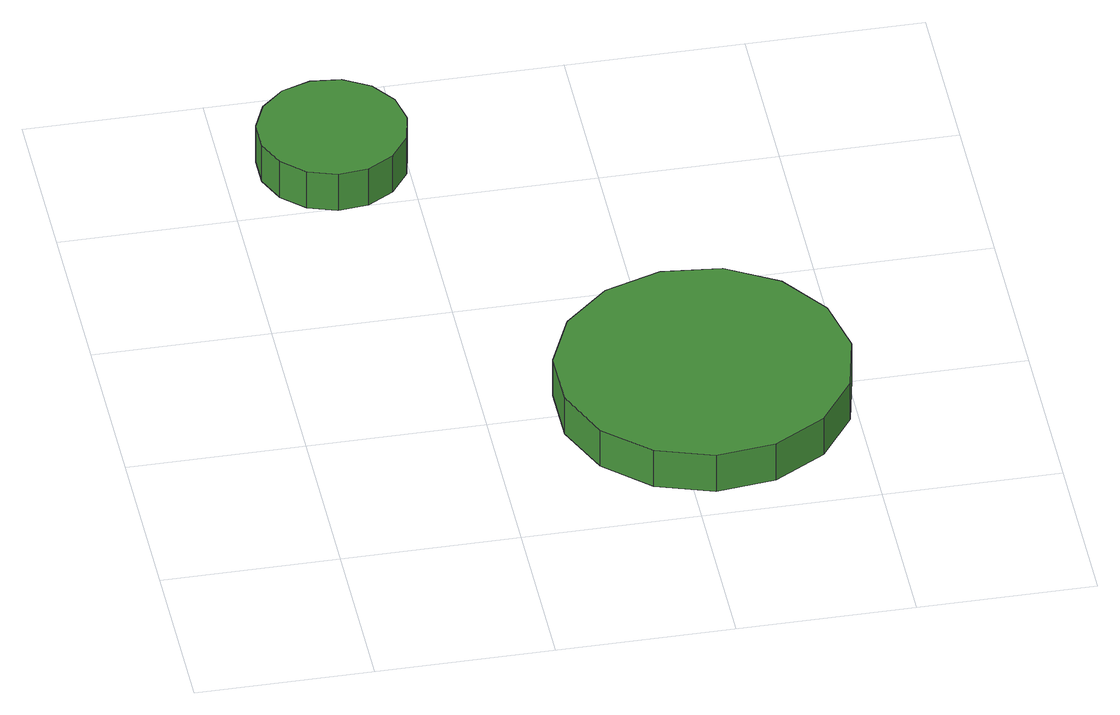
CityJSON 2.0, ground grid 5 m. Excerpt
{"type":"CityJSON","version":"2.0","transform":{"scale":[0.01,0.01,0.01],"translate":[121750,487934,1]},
"CityObjects":{
"tree1":{"type":"SolitaryVegetationObject","attributes":{"function":"something"},"geometry":[{"type":"MultiSurface","lod":"1","boundaries":[[[0,1,2,3,4,5,6,7,8,9,10,11,12,13,14]],[[15,16,17,18,19,20,21,22,23,24,25,26,27,28,29]],[[0,29,28,1]],[[1,28,27,2]],[[2,27,26,3]],[[3,26,25,4]],[[4,25,24,5]],[[5,24,23,6]],[[6,23,22,7]],[[7,22,21,8]],[[8,21,20,9]],[[9,20,19,10]],[[10,19,18,11]],[[11,18,17,12]],[[12,17,16,13]],[[13,16,15,14]],[[14,15,29,0]]]}]},
"tree2":{"type":"SolitaryVegetationObject","attributes":{"function":"something"},"geometry":[{"type":"MultiSurface","lod":"1","boundaries":[[[30,31,32,33,34,35,36,37,38,39,40,41,42,43,44]],[[45,46,47,48,49,50,51,52,53,54,55,56,57,58,59]],[[30,59,58,31]],[[31,58,57,32]],[[32,57,56,33]],[[33,56,55,34]],[[34,55,54,35]],[[35,54,53,36]],[[36,53,52,37]],[[37,52,51,38]],[[38,51,50,39]],[[39,50,49,40]],[[40,49,48,41]],[[41,48,47,42]],[[42,47,46,43]],[[43,46,45,44]],[[44,45,59,30]]]}]}
},
"vertices":[
[508,1700,158],[490,1785,158],[439,1855,158],[364,1898,158],[278,1907,158],[196,1880,158],[132,1822,158],[97,1743,158],[97,1657,158],[132,1578,158],[196,1520,158],[278,1493,158],[364,1502,158],[439,1545,158],[490,1615,158],[490,1615,33],[439,1545,33],[364,1502,33],[278,1493,33],[196,1520,33],[132,1578,33],[97,1657,33],[97,1743,33],[132,1822,33],[196,1880,33],[278,1907,33],[364,1898,33],[439,1855,33],[490,1785,33],[508,1700,33],
[1510,500,163],[1474,667,163],[1374,805,163],[1227,890,163],[1057,908,163],[895,855,163],[768,741,163],[699,585,163],[699,415,163],[768,259,163],[895,145,163],[1057,92,163],[1227,110,163],[1374,195,163],[1474,333,163],[1474,333,38],[1374,195,38],[1227,110,38],[1057,92,38],[895,145,38],[768,259,38],[699,415,38],[699,585,38],[768,741,38],[895,855,38],[1057,908,38],[1227,890,38],[1374,805,38],[1474,667,38],[1510,500,38]
]}
